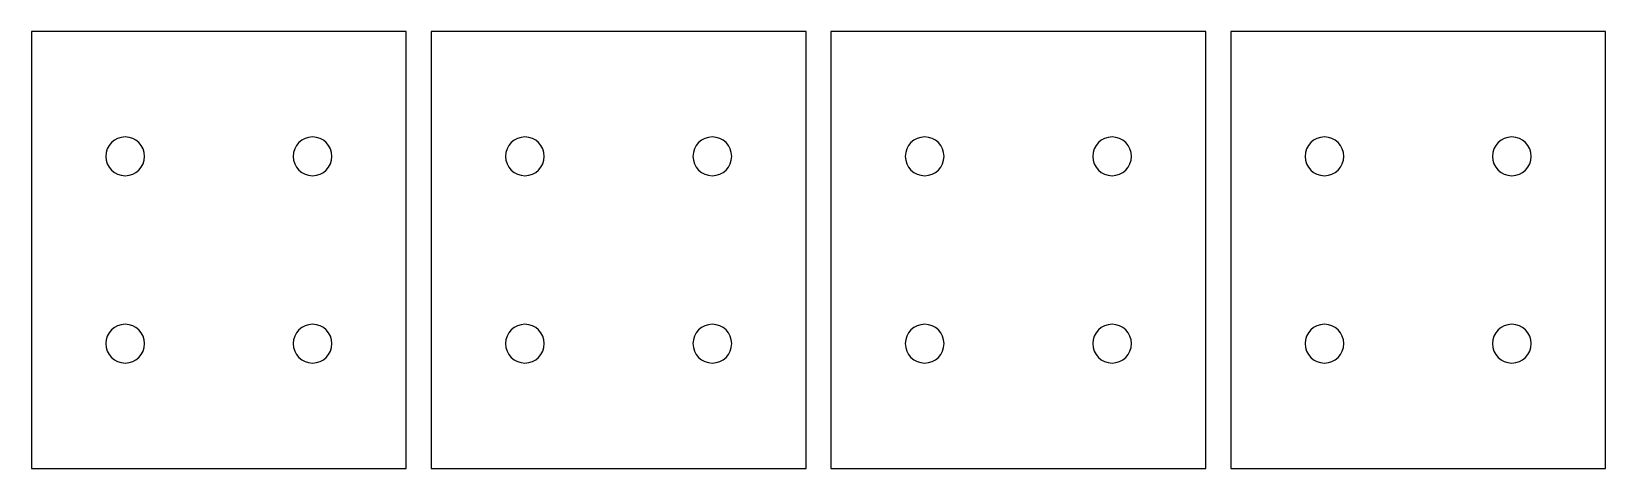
# Model space of a CAD drawing. Extents: x 20 to 146, y 20 to 55.
import ezdxf

# ---------------------------------------------------------------- set-up
doc = ezdxf.new("R2010")
doc.units = 0
doc.layers.add('C00-00-00-BLACK', color=7, linetype='CONTINUOUS')

msp = doc.modelspace()

# ---------------------------------------------------------------- linework, layer by layer
at = {"layer": 'C00-00-00-BLACK'}
for p, q in [((49.9999, 54.9998), (20, 54.9998)), ((20, 54.9998), (20, 20)), ((49.9999, 20), (49.9999, 54.9998)), ((82, 54.9998), (52.0001, 54.9998)), ((52.0001, 54.9998), (52.0001, 20)), ((82, 20), (82, 54.9998)), ((114, 54.9998), (83.9999, 54.9998)), ((83.9999, 54.9998), (83.9999, 20)), ((114, 20), (114, 54.9998)), ((146, 54.9998), (116, 54.9998)), ((116, 54.9998), (116, 20)), ((146, 20), (146, 54.9998)), ((29.0499, 45), (29.0499, 45)), ((44.0499, 45), (44.0499, 45)), ((61.05, 45), (61.05, 45)), ((76.0501, 45), (76.0501, 45)), ((93.0501, 45), (93.0501, 45)), ((108.05, 45), (108.05, 45)), ((125.05, 45), (125.05, 45)), ((140.05, 45), (140.05, 45)), ((29.0499, 29.9999), (29.0499, 29.9999)), ((44.0499, 29.9999), (44.0499, 29.9999)), ((61.05, 29.9999), (61.05, 29.9999)), ((76.0501, 29.9999), (76.0501, 29.9999)), ((93.0501, 29.9999), (93.0501, 29.9999)), ((108.05, 29.9999), (108.05, 29.9999)), ((125.05, 29.9999), (125.05, 29.9999)), ((140.05, 29.9999), (140.05, 29.9999)), ((20, 20), (49.9999, 20)), ((52.0001, 20), (82, 20)), ((83.9999, 20), (114, 20)), ((116, 20), (146, 20))]:
    msp.add_line(p, q, dxfattribs=at)
for points in [[(27.5, 46.5501), (26.644, 46.5501), (25.95, 45.8558), (25.95, 45)], [(29.0499, 45), (29.0499, 45.8558), (28.3559, 46.5501), (27.5, 46.5501)], [(42.5002, 46.5501), (41.644, 46.5501), (40.9501, 45.8558), (40.9501, 45)], [(44.0499, 45), (44.0499, 45.8558), (43.356, 46.5501), (42.5002, 46.5501)], [(59.4999, 46.5501), (58.644, 46.5501), (57.9501, 45.8558), (57.9501, 45)], [(61.05, 45), (61.05, 45.8558), (60.356, 46.5501), (59.4999, 46.5501)], [(74.5, 46.5501), (73.6441, 46.5501), (72.9499, 45.8558), (72.9499, 45)], [(76.0501, 45), (76.0501, 45.8558), (75.3562, 46.5501), (74.5, 46.5501)], [(91.5, 46.5501), (90.6441, 46.5501), (89.9502, 45.8558), (89.9502, 45)], [(93.0501, 45), (93.0501, 45.8558), (92.3558, 46.5501), (91.5, 46.5501)], [(106.5, 46.5501), (105.644, 46.5501), (104.95, 45.8558), (104.95, 45)], [(108.05, 45), (108.05, 45.8558), (107.356, 46.5501), (106.5, 46.5501)], [(123.5, 46.5501), (122.644, 46.5501), (121.95, 45.8558), (121.95, 45)], [(125.05, 45), (125.05, 45.8558), (124.356, 46.5501), (123.5, 46.5501)], [(138.5, 46.5501), (137.644, 46.5501), (136.95, 45.8558), (136.95, 45)], [(140.05, 45), (140.05, 45.8558), (139.356, 46.5501), (138.5, 46.5501)], [(25.95, 45), (25.95, 44.1441), (26.644, 43.4499), (27.5, 43.4499)], [(27.5, 43.4499), (28.3559, 43.4499), (29.0499, 44.1441), (29.0499, 45)], [(40.9501, 45), (40.9501, 44.1441), (41.644, 43.4499), (42.5002, 43.4499)], [(42.5002, 43.4499), (43.356, 43.4499), (44.0499, 44.1441), (44.0499, 45)], [(57.9501, 45), (57.9501, 44.1441), (58.644, 43.4499), (59.4999, 43.4499)], [(59.4999, 43.4499), (60.356, 43.4499), (61.05, 44.1441), (61.05, 45)], [(72.9499, 45), (72.9499, 44.1441), (73.6441, 43.4499), (74.5, 43.4499)], [(74.5, 43.4499), (75.3562, 43.4499), (76.0501, 44.1441), (76.0501, 45)], [(89.9502, 45), (89.9502, 44.1441), (90.6441, 43.4499), (91.5, 43.4499)], [(91.5, 43.4499), (92.3558, 43.4499), (93.0501, 44.1441), (93.0501, 45)], [(104.95, 45), (104.95, 44.1441), (105.644, 43.4499), (106.5, 43.4499)], [(106.5, 43.4499), (107.356, 43.4499), (108.05, 44.1441), (108.05, 45)], [(121.95, 45), (121.95, 44.1441), (122.644, 43.4499), (123.5, 43.4499)], [(123.5, 43.4499), (124.356, 43.4499), (125.05, 44.1441), (125.05, 45)], [(136.95, 45), (136.95, 44.1441), (137.644, 43.4499), (138.5, 43.4499)], [(138.5, 43.4499), (139.356, 43.4499), (140.05, 44.1441), (140.05, 45)], [(27.5, 31.5501), (26.644, 31.5501), (25.95, 30.8559), (25.95, 29.9999)], [(29.0499, 29.9999), (29.0499, 30.8559), (28.3559, 31.5501), (27.5, 31.5501)], [(42.5002, 31.5501), (41.644, 31.5501), (40.9501, 30.8559), (40.9501, 29.9999)], [(44.0499, 29.9999), (44.0499, 30.8559), (43.356, 31.5501), (42.5002, 31.5501)], [(59.4999, 31.5501), (58.644, 31.5501), (57.9501, 30.8559), (57.9501, 29.9999)], [(61.05, 29.9999), (61.05, 30.8559), (60.356, 31.5501), (59.4999, 31.5501)], [(74.5, 31.5501), (73.6441, 31.5501), (72.9499, 30.8559), (72.9499, 29.9999)], [(76.0501, 29.9999), (76.0501, 30.8559), (75.3562, 31.5501), (74.5, 31.5501)], [(91.5, 31.5501), (90.6441, 31.5501), (89.9502, 30.8559), (89.9502, 29.9999)], [(93.0501, 29.9999), (93.0501, 30.8559), (92.3558, 31.5501), (91.5, 31.5501)], [(106.5, 31.5501), (105.644, 31.5501), (104.95, 30.8559), (104.95, 29.9999)], [(108.05, 29.9999), (108.05, 30.8559), (107.356, 31.5501), (106.5, 31.5501)], [(123.5, 31.5501), (122.644, 31.5501), (121.95, 30.8559), (121.95, 29.9999)], [(125.05, 29.9999), (125.05, 30.8559), (124.356, 31.5501), (123.5, 31.5501)], [(138.5, 31.5501), (137.644, 31.5501), (136.95, 30.8559), (136.95, 29.9999)], [(140.05, 29.9999), (140.05, 30.8559), (139.356, 31.5501), (138.5, 31.5501)], [(25.95, 29.9999), (25.95, 29.144), (26.644, 28.45), (27.5, 28.45)], [(27.5, 28.45), (28.3559, 28.45), (29.0499, 29.144), (29.0499, 29.9999)], [(40.9501, 29.9999), (40.9501, 29.144), (41.644, 28.45), (42.5002, 28.45)], [(42.5002, 28.45), (43.356, 28.45), (44.0499, 29.144), (44.0499, 29.9999)], [(57.9501, 29.9999), (57.9501, 29.144), (58.644, 28.45), (59.4999, 28.45)], [(59.4999, 28.45), (60.356, 28.45), (61.05, 29.144), (61.05, 29.9999)], [(72.9499, 29.9999), (72.9499, 29.144), (73.6441, 28.45), (74.5, 28.45)], [(74.5, 28.45), (75.3562, 28.45), (76.0501, 29.144), (76.0501, 29.9999)], [(89.9502, 29.9999), (89.9502, 29.144), (90.6441, 28.45), (91.5, 28.45)], [(91.5, 28.45), (92.3558, 28.45), (93.0501, 29.144), (93.0501, 29.9999)], [(104.95, 29.9999), (104.95, 29.144), (105.644, 28.45), (106.5, 28.45)], [(106.5, 28.45), (107.356, 28.45), (108.05, 29.144), (108.05, 29.9999)], [(121.95, 29.9999), (121.95, 29.144), (122.644, 28.45), (123.5, 28.45)], [(123.5, 28.45), (124.356, 28.45), (125.05, 29.144), (125.05, 29.9999)], [(136.95, 29.9999), (136.95, 29.144), (137.644, 28.45), (138.5, 28.45)], [(138.5, 28.45), (139.356, 28.45), (140.05, 29.144), (140.05, 29.9999)]]:
    msp.add_open_spline(points, degree=3, dxfattribs=at)

doc.saveas('drawing.dxf')
